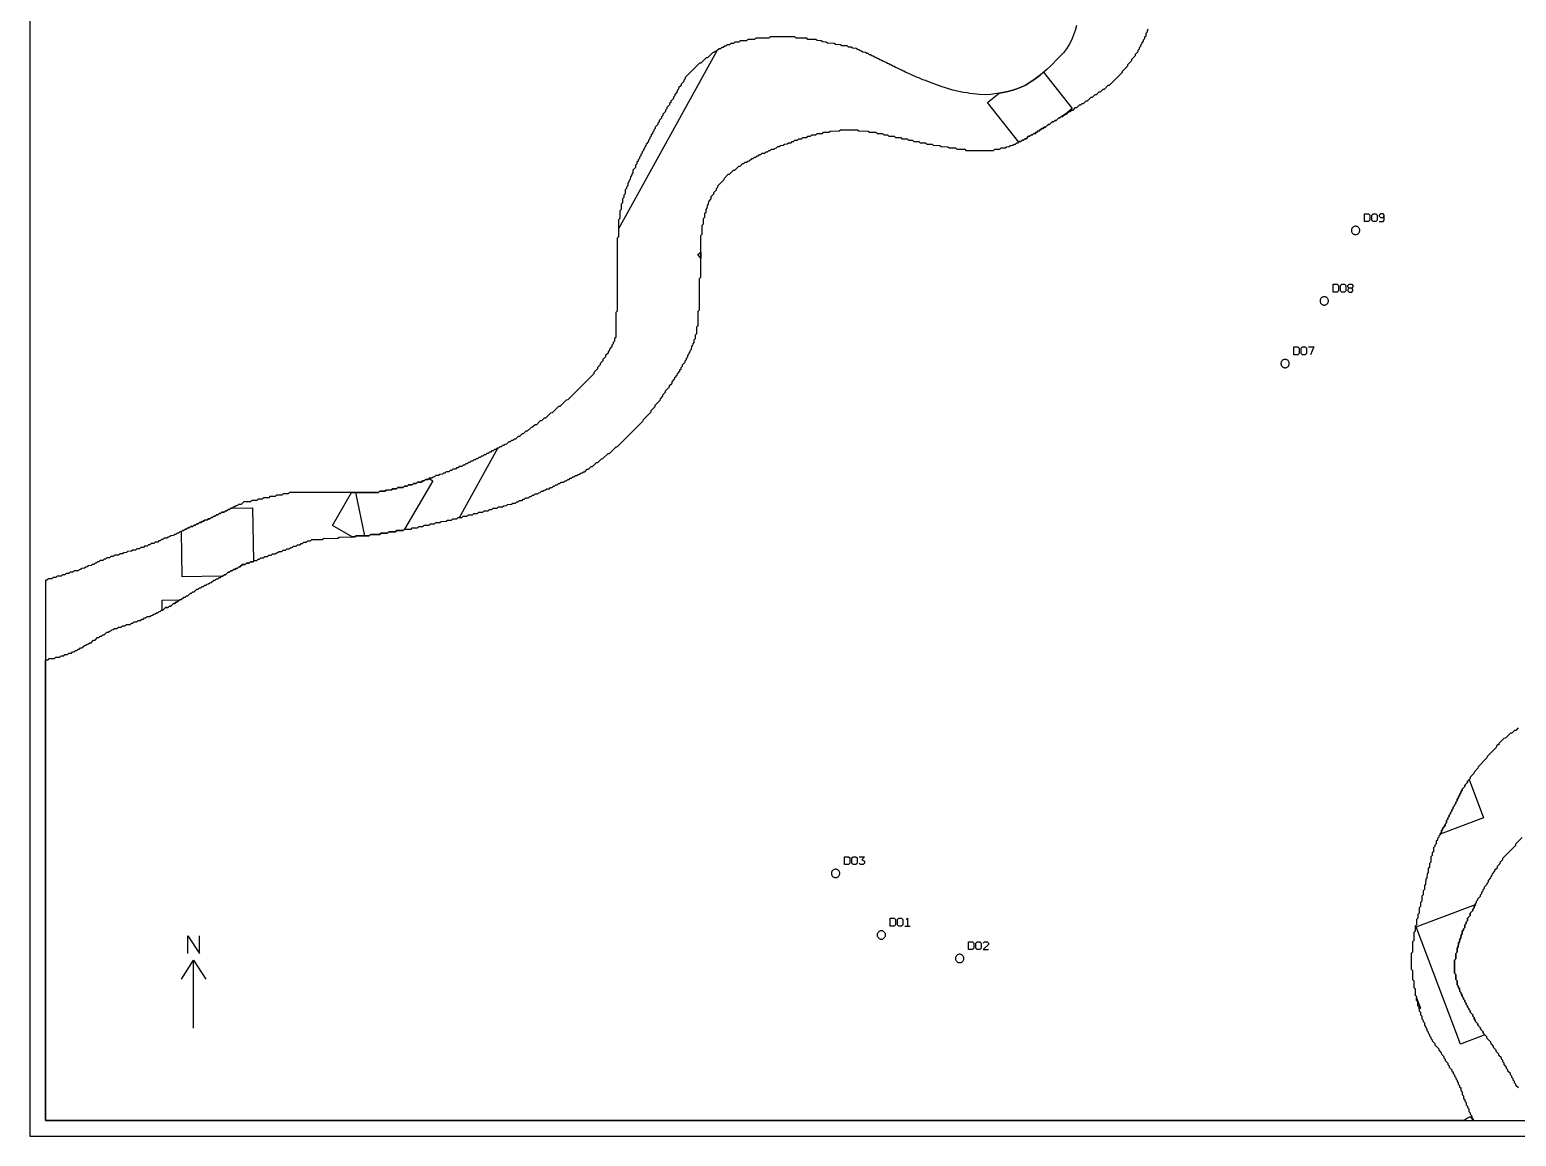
# Model space of a CAD drawing. Header units: millimetres. Extents: x 0 to 1219, y 0 to 1240.
# Drawn here: x 0 to 569, y 0 to 424 of the extents above; entities that cross this region are included whole.
import ezdxf

# ---------------------------------------------------------------- set-up
doc = ezdxf.new("R2010")
doc.units = ezdxf.units.MM
for name, color, linetype in [('CUT_DOWEL_3.2', 2, 'Continuous'), ('CUT_OUTER', 1, 'Continuous'), ('ENGRAVE_BLDG_BOX', 5, 'Continuous'), ('ENGRAVE_BLDG_FOOTPRINT', 8, 'Continuous'), ('ENGRAVE_NEXT', 3, 'Continuous'), ('ENGRAVE_NORTH', 2, 'Continuous'), ('ENGRAVE_SITE_BOUNDARY', 6, 'Continuous'), ('ENGRAVE_TEXT', 2, 'Continuous'), ('SHEET_EDGE', 7, 'Continuous')]:
    doc.layers.add(name, color=color, linetype=linetype)

msp = doc.modelspace()

# ---------------------------------------------------------------- linework, layer by layer
at = {"layer": 'CUT_DOWEL_3.2'}
for points in [[(509.29, 346.95), (509.28, 347.16), (509.24, 347.37), (509.17, 347.56), (509.08, 347.75), (508.96, 347.93), (508.82, 348.08), (508.66, 348.22), (508.49, 348.34), (508.3, 348.43), (508.1, 348.5), (507.9, 348.54), (507.69, 348.55), (507.48, 348.54), (507.28, 348.5), (507.08, 348.43), (506.89, 348.34), (506.72, 348.22), (506.56, 348.08), (506.42, 347.93), (506.3, 347.75), (506.21, 347.56), (506.15, 347.37), (506.1, 347.16), (506.09, 346.95), (506.1, 346.74), (506.15, 346.54), (506.21, 346.34), (506.3, 346.15), (506.42, 345.98), (506.56, 345.82), (506.72, 345.68), (506.89, 345.57), (507.08, 345.47), (507.28, 345.41), (507.48, 345.37), (507.69, 345.35), (507.9, 345.37), (508.1, 345.41), (508.3, 345.47), (508.49, 345.57), (508.66, 345.68), (508.82, 345.82), (508.96, 345.98), (509.08, 346.15), (509.17, 346.34), (509.24, 346.54), (509.28, 346.74), (509.29, 346.95)], [(497.29, 319.95), (497.28, 320.16), (497.24, 320.37), (497.17, 320.56), (497.08, 320.75), (496.96, 320.93), (496.82, 321.08), (496.66, 321.22), (496.49, 321.34), (496.3, 321.43), (496.1, 321.5), (495.9, 321.54), (495.69, 321.55), (495.48, 321.54), (495.28, 321.5), (495.08, 321.43), (494.89, 321.34), (494.72, 321.22), (494.56, 321.08), (494.42, 320.93), (494.3, 320.75), (494.21, 320.56), (494.15, 320.37), (494.1, 320.16), (494.09, 319.95), (494.1, 319.74), (494.15, 319.54), (494.21, 319.34), (494.3, 319.15), (494.42, 318.98), (494.56, 318.82), (494.72, 318.68), (494.89, 318.57), (495.08, 318.47), (495.28, 318.41), (495.48, 318.37), (495.69, 318.35), (495.9, 318.37), (496.1, 318.41), (496.3, 318.47), (496.49, 318.57), (496.66, 318.68), (496.82, 318.82), (496.96, 318.98), (497.08, 319.15), (497.17, 319.34), (497.24, 319.54), (497.28, 319.74), (497.29, 319.95)], [(482.29, 295.95), (482.28, 296.16), (482.24, 296.37), (482.17, 296.56), (482.08, 296.75), (481.96, 296.93), (481.82, 297.08), (481.66, 297.22), (481.49, 297.34), (481.3, 297.43), (481.1, 297.5), (480.9, 297.54), (480.69, 297.55), (480.48, 297.54), (480.28, 297.5), (480.08, 297.43), (479.89, 297.34), (479.72, 297.22), (479.56, 297.08), (479.42, 296.93), (479.3, 296.75), (479.21, 296.56), (479.15, 296.37), (479.1, 296.16), (479.09, 295.95), (479.1, 295.74), (479.15, 295.54), (479.21, 295.34), (479.3, 295.15), (479.42, 294.98), (479.56, 294.82), (479.72, 294.68), (479.89, 294.57), (480.08, 294.47), (480.28, 294.41), (480.48, 294.37), (480.69, 294.35), (480.9, 294.37), (481.1, 294.41), (481.3, 294.47), (481.49, 294.57), (481.66, 294.68), (481.82, 294.82), (481.96, 294.98), (482.08, 295.15), (482.17, 295.34), (482.24, 295.54), (482.28, 295.74), (482.29, 295.95)], [(310.18, 100.69), (310.16, 100.9), (310.12, 101.11), (310.06, 101.31), (309.96, 101.49), (309.85, 101.67), (309.71, 101.83), (309.55, 101.96), (309.38, 102.08), (309.19, 102.17), (308.99, 102.24), (308.79, 102.28), (308.58, 102.29), (308.37, 102.28), (308.16, 102.24), (307.97, 102.17), (307.78, 102.08), (307.6, 101.96), (307.45, 101.83), (307.31, 101.67), (307.19, 101.49), (307.1, 101.31), (307.03, 101.11), (306.99, 100.9), (306.98, 100.69), (306.99, 100.49), (307.03, 100.28), (307.1, 100.08), (307.19, 99.89), (307.31, 99.72), (307.45, 99.56), (307.6, 99.43), (307.78, 99.31), (307.97, 99.22), (308.16, 99.15), (308.37, 99.11), (308.58, 99.09), (308.79, 99.11), (308.99, 99.15), (309.19, 99.22), (309.38, 99.31), (309.55, 99.43), (309.71, 99.56), (309.85, 99.72), (309.96, 99.89), (310.06, 100.08), (310.12, 100.28), (310.16, 100.49), (310.18, 100.69)], [(327.69, 77.1), (327.68, 77.31), (327.64, 77.51), (327.57, 77.71), (327.48, 77.9), (327.36, 78.07), (327.22, 78.23), (327.07, 78.37), (326.89, 78.48), (326.7, 78.58), (326.51, 78.64), (326.3, 78.69), (326.09, 78.7), (325.88, 78.69), (325.68, 78.64), (325.48, 78.58), (325.29, 78.48), (325.12, 78.37), (324.96, 78.23), (324.82, 78.07), (324.71, 77.9), (324.61, 77.71), (324.55, 77.51), (324.5, 77.31), (324.49, 77.1), (324.5, 76.89), (324.55, 76.68), (324.61, 76.49), (324.71, 76.3), (324.82, 76.12), (324.96, 75.97), (325.12, 75.83), (325.29, 75.71), (325.48, 75.62), (325.68, 75.55), (325.88, 75.51), (326.09, 75.5), (326.3, 75.51), (326.51, 75.55), (326.7, 75.62), (326.89, 75.71), (327.07, 75.83), (327.22, 75.97), (327.36, 76.12), (327.48, 76.3), (327.57, 76.49), (327.64, 76.68), (327.68, 76.89), (327.69, 77.1)], [(357.69, 68.1), (357.68, 68.31), (357.64, 68.51), (357.57, 68.71), (357.48, 68.9), (357.36, 69.07), (357.22, 69.23), (357.07, 69.37), (356.89, 69.48), (356.7, 69.58), (356.51, 69.64), (356.3, 69.69), (356.09, 69.7), (355.88, 69.69), (355.68, 69.64), (355.48, 69.58), (355.29, 69.48), (355.12, 69.37), (354.96, 69.23), (354.82, 69.07), (354.71, 68.9), (354.61, 68.71), (354.55, 68.51), (354.5, 68.31), (354.49, 68.1), (354.5, 67.89), (354.55, 67.68), (354.61, 67.49), (354.71, 67.3), (354.82, 67.12), (354.96, 66.97), (355.12, 66.83), (355.29, 66.71), (355.48, 66.62), (355.68, 66.55), (355.88, 66.51), (356.09, 66.5), (356.3, 66.51), (356.51, 66.55), (356.7, 66.62), (356.89, 66.71), (357.07, 66.83), (357.22, 66.97), (357.36, 67.12), (357.48, 67.3), (357.57, 67.49), (357.64, 67.68), (357.68, 67.89), (357.69, 68.1)]]:
    msp.add_lwpolyline(points, close=True, dxfattribs=at)
at = {"layer": 'CUT_OUTER'}
for points in [[(400.83, 425.5), (400.28, 423.5), (399.2, 420.5), (398.22, 418.5), (396.99, 416.5), (395.84, 415), (393.99, 413), (391.02, 410), (389.5, 408.58), (387, 406.54), (384.5, 404.62), (383.5, 403.95), (381.5, 402.76), (380.5, 402.26), (378, 401.21), (376.5, 400.7), (374.5, 400.15), (372, 399.62), (368, 399.01), (366, 398.91), (363.5, 398.99), (362.5, 399.17), (360, 399.38), (359, 399.61), (357.5, 399.81), (353.5, 400.71), (349, 402.08), (347, 402.9), (344.5, 403.67), (343, 404.35), (342, 404.62), (340.5, 405.33), (339.5, 405.59), (336, 407.31), (335.5, 407.49), (335, 407.79), (334.5, 407.96), (334, 408.28), (333.5, 408.44), (333, 408.77), (332.5, 408.92), (332, 409.25), (331.5, 409.41), (331, 409.74), (330.5, 409.89), (330, 410.23), (329.5, 410.37), (329, 410.72), (328.5, 410.85), (328, 411.21), (327.5, 411.34), (327, 411.7), (326.5, 411.82), (326, 412.19), (325.5, 412.31), (325, 412.69), (324.5, 412.79), (324, 413.18), (323.5, 413.28), (323, 413.67), (322.5, 413.76), (322, 414.16), (321.5, 414.25), (321, 414.65), (320.5, 414.73), (320, 415.13), (319, 415.25), (318.5, 415.64), (318, 415.71), (317.5, 416.12), (317, 416.19), (316.5, 416.6), (315, 416.7), (314.5, 417.1), (313.5, 417.18), (313, 417.59), (311, 417.68), (310.5, 418.09), (308.5, 418.17), (308, 418.58), (305.5, 418.67), (305, 419.08), (303.5, 419.15), (303, 419.57), (301.5, 419.64), (301, 420.06), (298, 420.13), (297.5, 420.56), (293.5, 420.61), (293, 421.05), (283.5, 421.04), (283, 420.59), (278, 420.53), (277.5, 420.07), (275, 420.03), (274.5, 419.57), (272, 419.53), (271.5, 419.06), (270, 419.03), (269.5, 418.55), (268.5, 418.53), (268, 418.05), (267, 418.03), (266.5, 417.54), (265.96, 417.5), (265.5, 417.04), (265, 417.03), (264.5, 416.54), (264, 416.53), (263, 415.55), (262.5, 415.53), (262, 415.04), (261.47, 415), (259.5, 413.05), (258.97, 413), (257, 411.05), (256.47, 411), (250.98, 405.5), (250.96, 405), (250.48, 404.5), (250.46, 404), (249.5, 403.03), (249.46, 402.5), (248.48, 401.5), (248.46, 401), (247.97, 400.5), (247.96, 400), (246.98, 399), (246.96, 398.5), (246.47, 398), (246.46, 397.5), (245.48, 396.5), (245.46, 396), (244.97, 395.5), (244.96, 395), (244, 394.04), (243.96, 393.5), (243.47, 393), (243.46, 392.5), (242.48, 391.5), (242.46, 391), (241.97, 390.5), (241.96, 390), (240.98, 389), (240.96, 388.5), (240.47, 388), (240.46, 387.5), (239.48, 386.5), (239.46, 386), (238.98, 385.5), (238.96, 385), (238.48, 384.5), (238.46, 384), (237.97, 383.5), (237.96, 383), (237.47, 382.5), (237.46, 382), (236.97, 381.5), (236.96, 381), (235.98, 380), (235.96, 379.5), (235.48, 379), (235.46, 378.5), (234.98, 378), (234.96, 377.5), (234.48, 377), (234.46, 376.5), (233.98, 376), (233.96, 375.5), (233.48, 375), (233.46, 374.5), (232.98, 374), (232.96, 373.5), (232.5, 373.04), (232.46, 372.5), (231.98, 372), (231.95, 371), (230.98, 370), (230.96, 369), (230.5, 368.54), (230.46, 368), (229.98, 367.5), (229.96, 366.5), (229.5, 366.04), (229.46, 365.5), (228.98, 365), (228.96, 364), (228.5, 363.54), (228.46, 363), (227.98, 362.5), (227.96, 361), (227.48, 360.5), (227.46, 359.5), (226.98, 359), (226.96, 357.5), (226.48, 357), (226.46, 355), (225.98, 354.5), (225.96, 351.5), (225.48, 351), (225.45, 344.5), (224.98, 344), (224.96, 316.5), (224.94, 316), (224.47, 315.5), (224.44, 306.5), (224.41, 306), (223.96, 305.5), (223.91, 304.5), (223.45, 304), (223.42, 303.5), (222.95, 303), (222.92, 302.5), (221.96, 301.5), (221.93, 301), (221.46, 300.5), (221.43, 300), (220.5, 299.06), (220.43, 298.5), (219.46, 297.5), (219.44, 297), (218.46, 296), (218.44, 295.5), (217.46, 294.5), (217.44, 294), (215.96, 292.5), (215.94, 292), (206, 282.05), (205.46, 282), (203, 279.55), (202.47, 279.5), (200, 277.05), (199.47, 277), (197.5, 275.05), (197, 275.03), (196, 274.04), (195.5, 274.02), (194, 272.54), (193.5, 272.52), (192.5, 271.54), (192, 271.52), (190.5, 270.04), (190, 270.02), (189, 269.04), (188.5, 269.02), (187.5, 268.04), (186.97, 268), (186, 267.04), (185.5, 267.03), (185, 266.54), (184.5, 266.52), (184, 266.04), (183.5, 266.02), (182.5, 265.04), (182, 265.02), (181.5, 264.54), (181, 264.52), (180.5, 264.04), (180, 264.02), (179.5, 263.54), (179, 263.52), (178.5, 263.04), (178, 263.02), (177.5, 262.54), (177, 262.52), (176.5, 262.03), (176, 262.02), (175.5, 261.53), (175, 261.52), (174.5, 261.03), (174, 261.02), (173.5, 260.53), (173, 260.52), (172.5, 260.03), (172, 260.02), (171.5, 259.53), (171, 259.52), (170.5, 259.03), (170, 259.02), (169.5, 258.53), (169, 258.52), (168.5, 258.03), (168, 258.02), (167.5, 257.53), (167, 257.52), (166.5, 257.04), (166, 257.02), (165.5, 256.54), (164.5, 256.52), (164, 256.03), (163.46, 256), (163, 255.54), (162, 255.52), (161.5, 255.03), (160.96, 255), (160.5, 254.54), (159.5, 254.52), (159, 254.03), (158.46, 254), (158, 253.54), (157, 253.52), (156.5, 253.03), (155.5, 253.02), (155, 252.53), (154.46, 252.5), (154, 252.04), (153, 252.02), (152.5, 251.53), (151.5, 251.52), (151, 251.03), (150.46, 251), (150, 250.54), (148.5, 250.52), (148, 250.03), (147, 250.02), (146.5, 249.54), (145, 249.52), (144.5, 249.03), (143.5, 249.02), (143, 248.54), (141, 248.52), (140.5, 248.04), (139, 248.02), (138.5, 247.54), (136.5, 247.52), (136, 247.04), (134, 247.02), (133.5, 246.54), (99.5, 246.51), (99, 246.03), (97, 246.01), (96.5, 245.53), (94.5, 245.51), (94, 245.03), (92, 245.01), (91.5, 244.53), (89.5, 244.51), (89, 244.03), (87.5, 244.02), (87, 243.53), (85, 243.51), (84.5, 243.03), (82, 243.01), (81, 242.03), (80, 242.02), (79.5, 241.53), (79, 241.52), (78.5, 241.03), (78, 241.02), (77.5, 240.53), (77, 240.52), (76.5, 240.03), (76, 240.02), (75.5, 239.53), (74.97, 239.5), (74.5, 239.03), (73.5, 239.02), (73, 238.53), (72.5, 238.52), (72, 238.03), (71.5, 238.02), (71, 237.53), (70.5, 237.52), (70, 237.03), (69.5, 237.02), (69, 236.53), (68.46, 236.5), (68, 236.04), (67, 236.02), (66.5, 235.53), (66, 235.52), (65.5, 235.03), (65, 235.02), (64.5, 234.53), (64, 234.52), (63.5, 234.04), (62.96, 234), (62.5, 233.54), (61.5, 233.52), (61, 233.03), (60.5, 233.02), (60, 232.53), (59.5, 232.52), (59, 232.04), (58.5, 232.02), (58, 231.54), (57.5, 231.52), (57, 231.04), (56.5, 231.02), (56, 230.54), (55.46, 230.5), (55, 230.04), (54, 230.02), (53.5, 229.54), (52.96, 229.5), (52.5, 229.04), (51.5, 229.02), (51, 228.54), (50.5, 228.52), (50, 228.04), (49.46, 228), (49, 227.54), (48, 227.52), (47.5, 227.04), (46.5, 227.02), (46, 226.54), (45.46, 226.5), (45, 226.04), (44, 226.02), (43.5, 225.54), (42.5, 225.52), (42, 225.04), (41, 225.02), (40.5, 224.54), (39.5, 224.52), (39, 224.04), (37.5, 224.02), (37, 223.54), (36, 223.52), (35.5, 223.04), (34.5, 223.02), (34, 222.54), (32.5, 222.52), (32, 222.04), (31, 222.02), (30.5, 221.54), (29.5, 221.52), (29, 221.04), (28.46, 221), (28, 220.54), (27, 220.52), (26.5, 220.04), (26, 220.02), (25.5, 219.54), (25, 219.53), (24.5, 219.04), (23.95, 219), (23.5, 218.55), (22.5, 218.52), (22, 218.04), (21.45, 218), (21, 217.55), (20, 217.52), (19.5, 217.04), (18.95, 217), (18.5, 216.55), (17, 216.52), (16.5, 216.05), (15.5, 216.02), (15, 215.55), (14, 215.52), (13.5, 215.05), (12.5, 215.02), (12, 214.55), (10.5, 214.52), (10, 214.04), (9, 214.02), (8.5, 213.54), (7, 213.52), (6.5, 213.04), (6, 213.02), (6, 6), (6, 6), (575.81, 6)], [(570.02, 18.5), (569.04, 19.5), (569.02, 20), (568.53, 20.5), (568.52, 21), (568.03, 21.5), (568.02, 22), (567.53, 22.5), (567.52, 23), (567.03, 23.5), (567.02, 24), (566.04, 25), (566.02, 25.5), (565.53, 26), (565.5, 26.53), (564.54, 27.5), (564.52, 28), (564.03, 28.5), (564.02, 29), (563.53, 29.5), (563.52, 30), (562.53, 31), (562.52, 31.5), (561.54, 32.5), (561.52, 33), (560.54, 34), (560.52, 34.5), (559.54, 35.5), (559.52, 36), (558.04, 37.5), (558, 38.03), (556.54, 39.5), (556.52, 40), (555.54, 41), (555.53, 41.5), (554.54, 42.5), (554.5, 43.04), (553.55, 44), (553.53, 44.5), (553.04, 45), (553.03, 45.5), (552.54, 46), (552.53, 46.5), (551.55, 47.5), (551.53, 48), (551.05, 48.5), (551.03, 49), (550.55, 49.5), (550.53, 50), (550.05, 50.5), (550.03, 51), (549.55, 51.5), (549.53, 52), (549.05, 52.5), (549.03, 53), (548.55, 53.5), (548.53, 54), (548.06, 54.5), (548, 55.06), (547.56, 55.5), (547.53, 56.5), (547.06, 57), (547, 57.57), (546.57, 58), (546.53, 59.5), (546.07, 60), (546.03, 62), (545.57, 62.5), (545.57, 67.5), (546.03, 68), (546.07, 70), (546.53, 70.5), (546.56, 72), (547.03, 72.5), (547.06, 74), (547.53, 74.5), (547.56, 75.5), (548.03, 76), (548.06, 77), (548.53, 77.5), (548.56, 78.5), (549, 78.94), (549.05, 79.5), (549.53, 80), (549.56, 81), (550, 81.44), (550.05, 82), (550.53, 82.5), (550.56, 83.5), (551.53, 84.5), (551.56, 85.5), (552.53, 86.5), (552.55, 87), (553.03, 87.5), (553.05, 88), (553.53, 88.5), (553.55, 89), (554.03, 89.5), (554.05, 90), (554.53, 90.5), (554.55, 91), (555.53, 92), (555.55, 92.5), (556.03, 93), (556.05, 93.5), (556.53, 94), (556.55, 94.5), (557.03, 95), (557.05, 95.5), (558.03, 96.5), (558.05, 97), (558.53, 97.5), (558.55, 98), (559.53, 99), (559.55, 99.5), (560.03, 100), (560.05, 100.5), (561.03, 101.5), (561.05, 102), (562.03, 103), (562.05, 103.5), (563.03, 104.5), (563.06, 105), (564.03, 106), (564.06, 106.5), (569, 111.46), (569.06, 112), (571.5, 114.44)]]:
    msp.add_lwpolyline(points, dxfattribs=at)
at = {"layer": 'ENGRAVE_BLDG_BOX'}
for points in [[(366.72, 395.93), (371.21, 399.5), (372, 399.62), (374.5, 400.15), (376.5, 400.7), (378, 401.21), (380.5, 402.26), (381.5, 402.76), (383.5, 403.95), (384.5, 404.62), (387, 406.54), (388.17, 407.5), (399.19, 393.61), (396.56, 391.52), (396.5, 391.52), (396.28, 391.3), (395.3, 390.53), (395, 390.52), (394.5, 390.03), (394, 390.02), (393, 389.03), (392.5, 389.02), (392, 388.53), (391.5, 388.52), (390.5, 387.53), (389.98, 387.5), (389, 386.53), (388.5, 386.52), (388, 386.03), (387.5, 386.02), (386.5, 385.03), (385.97, 385), (385, 384.04), (384.5, 384.02), (384, 383.53), (383.5, 383.52), (383, 383.03), (382.5, 383.02), (381.5, 382.04), (381, 382.02), (380.5, 381.54), (380, 381.52), (379.5, 381.04), (379, 381.02), (378.74, 380.77), (366.72, 395.93)], [(255.81, 337.67), (256.97, 338.64), (256.97, 336.3), (255.81, 337.67)], [(115.89, 233.95), (123.26, 246.53), (133.5, 246.54), (134, 247.02), (136, 247.04), (136.5, 247.52), (138.5, 247.54), (139, 248.02), (140.5, 248.04), (141, 248.52), (143, 248.54), (143.5, 249.02), (144.5, 249.03), (145, 249.52), (146.5, 249.54), (147, 250.02), (148, 250.03), (148.5, 250.52), (150, 250.54), (150.46, 251), (151, 251.03), (151.5, 251.52), (152.5, 251.53), (152.92, 251.94), (154.39, 251.08), (143.51, 232.51), (143.5, 232.51), (143, 232.03), (140.5, 232.01), (140, 231.53), (137.5, 231.51), (137, 231.03), (134.5, 231.01), (134, 230.53), (130.5, 230.51), (130, 230.03), (125, 230.01), (124.5, 229.53), (123.44, 229.53), (115.89, 233.95)], [(85.35, 240.73), (85.73, 220.26), (85.5, 220.04), (84.5, 220.02), (84, 219.53), (83, 219.52), (82.5, 219.03), (81.5, 219.02), (80.5, 218.04), (80, 218.02), (79.5, 217.53), (79, 217.52), (78.5, 217.03), (78, 217.02), (77.5, 216.53), (77, 216.52), (76.5, 216.03), (76, 216.02), (75, 215.04), (74.5, 215.02), (74, 214.54), (73.5, 214.52), (73.5, 214.52), (58.41, 214.24), (58.09, 231.62), (58.5, 232.02), (59, 232.04), (59.5, 232.52), (60, 232.53), (60.5, 233.02), (61, 233.03), (61.5, 233.52), (62.5, 233.54), (62.96, 234), (63.5, 234.04), (64, 234.52), (64.5, 234.53), (65, 235.02), (65.5, 235.03), (66, 235.52), (66.5, 235.53), (67, 236.02), (68, 236.04), (68.46, 236.5), (69, 236.53), (69.5, 237.02), (70, 237.03), (70.5, 237.52), (71, 237.53), (71.5, 238.02), (72, 238.03), (72.5, 238.52), (73, 238.53), (73.5, 239.02), (74.5, 239.03), (74.97, 239.5), (75.5, 239.53), (76, 240.02), (76.5, 240.03), (77, 240.52), (77.5, 240.53), (77.56, 240.59), (85.35, 240.73)], [(50.68, 205.35), (57.45, 205.48), (56.5, 204.55), (56, 204.53), (55.5, 204.04), (55, 204.03), (54, 203.05), (53.5, 203.03), (53, 202.55), (52, 202.52), (51, 201.55), (50.75, 201.54), (50.68, 205.35)], [(556.73, 122.03), (540.04, 115.71), (540.05, 116), (540.53, 116.5), (540.55, 117), (541.03, 117.5), (541.05, 118), (542.03, 119), (542.04, 119.5), (542.52, 120), (542.55, 121), (543.03, 121.5), (543.05, 122), (543.53, 122.5), (543.55, 123), (544.03, 123.5), (544.05, 124), (544.53, 124.5), (544.55, 125), (545.03, 125.5), (545.05, 126), (545.53, 126.5), (545.55, 127), (546.03, 127.5), (546.05, 128), (546.53, 128.5), (546.55, 129), (547.03, 129.5), (547.05, 130), (547.53, 130.5), (547.56, 131), (548.04, 131.5), (548.06, 132), (548.54, 132.5), (548.56, 133), (549.5, 133.95), (549.56, 134.5), (550.54, 135.5), (550.56, 136), (551.19, 136.65), (556.73, 122.03)], [(547.86, 35.28), (530.86, 80.18), (553.54, 88.77), (553.53, 88.5), (553.05, 88), (553.03, 87.5), (552.55, 87), (552.53, 86.5), (551.56, 85.5), (551.53, 84.5), (550.56, 83.5), (550.53, 82.5), (550.05, 82), (550, 81.44), (549.56, 81), (549.53, 80), (549.05, 79.5), (549, 78.94), (548.56, 78.5), (548.53, 77.5), (548.06, 77), (548.03, 76), (547.56, 75.5), (547.53, 74.5), (547.06, 74), (547.03, 72.5), (546.56, 72), (546.53, 70.5), (546.07, 70), (546.03, 68), (545.57, 67.5), (545.57, 62.5), (546.03, 62), (546.07, 60), (546.53, 59.5), (546.57, 58), (547, 57.57), (547.06, 57), (547.53, 56.5), (547.56, 55.5), (548, 55.06), (548.06, 54.5), (548.53, 54), (548.55, 53.5), (549.03, 53), (549.05, 52.5), (549.53, 52), (549.55, 51.5), (550.03, 51), (550.05, 50.5), (550.53, 50), (550.55, 49.5), (551.03, 49), (551.05, 48.5), (551.53, 48), (551.55, 47.5), (552.53, 46.5), (552.54, 46), (553.03, 45.5), (553.04, 45), (553.53, 44.5), (553.55, 44), (554.5, 43.04), (554.54, 42.5), (555.53, 41.5), (555.54, 41), (556.52, 40), (556.54, 39.5), (557.22, 38.82), (547.86, 35.28)], [(530.71, 53.82), (530.53, 54), (530.53, 54.28), (530.71, 53.82)], [(532.51, 49.05), (532.02, 48.86), (532.02, 49.5), (531.53, 50), (531.52, 51.5), (531.03, 52), (531.02, 52.99), (532.51, 49.05)], [(34.92, 6), (61.05, 6), (61.05, 6), (34.92, 6), (34.92, 6)], [(66.32, 6), (91.54, 6), (91.54, 6), (66.32, 6), (66.32, 6)], [(148.05, 6), (200.78, 6), (200.78, 6), (148.05, 6), (148.05, 6)], [(401.26, 6), (380.12, 6), (380.12, 6), (401.26, 6), (401.26, 6)], [(474.5, 6), (442.27, 6), (442.27, 6), (474.5, 6), (474.5, 6)], [(484.93, 6), (511.72, 6), (511.72, 6), (484.93, 6), (484.93, 6)], [(518.79, 6), (527.36, 6), (527.36, 6), (518.79, 6), (518.79, 6)]]:
    msp.add_lwpolyline(points, close=True, dxfattribs=at)
at = {"layer": 'ENGRAVE_BLDG_FOOTPRINT'}
for points in [[(399.19, 393.61), (396.56, 391.52), (396.5, 391.52), (396.28, 391.3), (395.3, 390.53), (395, 390.52), (394.5, 390.03), (394, 390.02), (393, 389.03), (392.5, 389.02), (392, 388.53), (391.5, 388.52), (390.5, 387.53), (389.98, 387.5), (389, 386.53), (388.5, 386.52), (388, 386.03), (387.5, 386.02), (386.5, 385.03), (385.97, 385), (385, 384.04), (384.5, 384.02), (384, 383.53), (383.5, 383.52), (383, 383.03), (382.5, 383.02), (381.5, 382.04), (381, 382.02), (380.5, 381.54), (380, 381.52), (379.5, 381.04), (379, 381.02), (378.74, 380.77), (366.72, 395.93), (371.21, 399.5), (372, 399.62), (374.5, 400.15), (376.5, 400.7), (378, 401.21), (380.5, 402.26), (381.5, 402.76), (383.5, 403.95), (384.5, 404.62), (387, 406.54), (388.17, 407.5), (399.19, 393.61)], [(255.81, 337.67), (256.97, 338.64), (256.97, 336.3), (255.81, 337.67)], [(154.39, 251.08), (143.51, 232.51), (143.5, 232.51), (143, 232.03), (140.5, 232.01), (140, 231.53), (137.5, 231.51), (137, 231.03), (134.5, 231.01), (134, 230.53), (130.5, 230.51), (130, 230.03), (128.37, 230.03), (124.88, 246.53), (133.5, 246.54), (134, 247.02), (136, 247.04), (136.5, 247.52), (138.5, 247.54), (139, 248.02), (140.5, 248.04), (141, 248.52), (143, 248.54), (143.5, 249.02), (144.5, 249.03), (145, 249.52), (146.5, 249.54), (147, 250.02), (148, 250.03), (148.5, 250.52), (150, 250.54), (150.46, 251), (151, 251.03), (151.5, 251.52), (152.5, 251.53), (152.92, 251.94), (154.39, 251.08)], [(85.35, 240.73), (85.73, 220.26), (85.5, 220.04), (84.5, 220.02), (84, 219.53), (83, 219.52), (82.5, 219.03), (81.5, 219.02), (80.5, 218.04), (80, 218.02), (79.5, 217.53), (79, 217.52), (78.5, 217.03), (78, 217.02), (77.5, 216.53), (77, 216.52), (76.5, 216.03), (76, 216.02), (75, 215.04), (74.5, 215.02), (74, 214.54), (73.5, 214.52), (73.5, 214.52), (58.41, 214.24), (58.09, 231.62), (58.5, 232.02), (59, 232.04), (59.5, 232.52), (60, 232.53), (60.5, 233.02), (61, 233.03), (61.5, 233.52), (62.5, 233.54), (62.96, 234), (63.5, 234.04), (64, 234.52), (64.5, 234.53), (65, 235.02), (65.5, 235.03), (66, 235.52), (66.5, 235.53), (67, 236.02), (68, 236.04), (68.46, 236.5), (69, 236.53), (69.5, 237.02), (70, 237.03), (70.5, 237.52), (71, 237.53), (71.5, 238.02), (72, 238.03), (72.5, 238.52), (73, 238.53), (73.5, 239.02), (74.5, 239.03), (74.97, 239.5), (75.5, 239.53), (76, 240.02), (76.5, 240.03), (77, 240.52), (77.5, 240.53), (77.56, 240.59), (85.35, 240.73)], [(50.68, 205.35), (57.45, 205.48), (56.5, 204.55), (56, 204.53), (55.5, 204.04), (55, 204.03), (54, 203.05), (53.5, 203.03), (53, 202.55), (52, 202.52), (51, 201.55), (50.75, 201.54), (50.68, 205.35)], [(556.73, 122.03), (540.04, 115.71), (540.05, 116), (540.53, 116.5), (540.55, 117), (541.03, 117.5), (541.05, 118), (542.03, 119), (542.04, 119.5), (542.52, 120), (542.55, 121), (543.03, 121.5), (543.05, 122), (543.53, 122.5), (543.55, 123), (544.03, 123.5), (544.05, 124), (544.53, 124.5), (544.55, 125), (545.03, 125.5), (545.05, 126), (545.53, 126.5), (545.55, 127), (546.03, 127.5), (546.05, 128), (546.53, 128.5), (546.55, 129), (547.03, 129.5), (547.05, 130), (547.53, 130.5), (547.56, 131), (548.04, 131.5), (548.06, 132), (548.54, 132.5), (548.56, 133), (549.5, 133.95), (549.56, 134.5), (550.54, 135.5), (550.56, 136), (551.19, 136.65), (556.73, 122.03)], [(553.54, 88.77), (553.53, 88.5), (553.05, 88), (553.03, 87.5), (552.55, 87), (552.53, 86.5), (551.56, 85.5), (551.53, 84.5), (550.56, 83.5), (550.53, 82.5), (550.05, 82), (550, 81.44), (549.56, 81), (549.53, 80), (549.05, 79.5), (549, 78.94), (548.56, 78.5), (548.53, 77.5), (548.06, 77), (548.03, 76), (547.56, 75.5), (547.53, 74.5), (547.06, 74), (547.03, 72.5), (546.56, 72), (546.53, 70.5), (546.07, 70), (546.03, 68), (545.57, 67.5), (545.57, 62.5), (546.03, 62), (546.07, 60), (546.53, 59.5), (546.57, 58), (547, 57.57), (547.06, 57), (547.53, 56.5), (547.56, 55.5), (548, 55.06), (548.06, 54.5), (548.53, 54), (548.55, 53.5), (549.03, 53), (549.05, 52.5), (549.53, 52), (549.55, 51.5), (550.03, 51), (550.05, 50.5), (550.53, 50), (550.55, 49.5), (551.03, 49), (551.05, 48.5), (551.53, 48), (551.55, 47.5), (552.53, 46.5), (552.54, 46), (553.03, 45.5), (553.04, 45), (553.53, 44.5), (553.55, 44), (554.5, 43.04), (554.54, 42.5), (555.53, 41.5), (555.54, 41), (556.52, 40), (556.54, 39.5), (557.22, 38.82), (547.86, 35.28), (530.86, 80.18), (553.54, 88.77)], [(530.71, 53.82), (530.53, 54), (530.53, 54.28), (530.71, 53.82)], [(532.51, 49.05), (532.02, 48.86), (532.02, 49.5), (531.53, 50), (531.52, 51.5), (531.03, 52), (531.02, 52.99), (532.51, 49.05)], [(61.05, 6), (34.92, 6), (34.92, 6), (61.05, 6), (61.05, 6)], [(91.54, 6), (66.32, 6), (66.32, 6), (91.54, 6), (91.54, 6)], [(200.78, 6), (148.05, 6), (148.05, 6), (200.78, 6), (200.78, 6)], [(380.12, 6), (401.26, 6), (401.26, 6), (380.12, 6), (380.12, 6)], [(442.27, 6), (474.5, 6), (474.5, 6), (442.27, 6), (442.27, 6)], [(511.72, 6), (484.93, 6), (484.93, 6), (511.72, 6), (511.72, 6)], [(527.36, 6), (518.79, 6), (518.79, 6), (527.36, 6), (527.36, 6)]]:
    msp.add_lwpolyline(points, close=True, dxfattribs=at)
at = {"layer": 'ENGRAVE_NEXT'}
msp.add_lwpolyline([(570, 156.42), (569, 155.45), (568.5, 155.42), (567.5, 154.45), (567, 154.41), (565.06, 152.5), (564.5, 152.41), (562.58, 150.5), (562.5, 149.95), (562, 149.9), (561.6, 149.5), (561.5, 148.94), (558.07, 145.5), (558, 144.95), (554.57, 141.5), (554.54, 141), (553.07, 139.5), (553, 138.95), (551.57, 137.5), (551.54, 137), (550.56, 136), (550.54, 135.5), (549.56, 134.5), (549.5, 133.95), (548.56, 133), (548.54, 132.5), (548.06, 132), (548.04, 131.5), (547.56, 131), (547.53, 130.5), (547.05, 130), (547.03, 129.5), (546.55, 129), (546.53, 128.5), (546.05, 128), (546.03, 127.5), (545.55, 127), (545.53, 126.5), (545.05, 126), (545.03, 125.5), (544.55, 125), (544.53, 124.5), (544.05, 124), (544.03, 123.5), (543.55, 123), (543.53, 122.5), (543.05, 122), (543.03, 121.5), (542.55, 121), (542.52, 120), (542.04, 119.5), (542.03, 119), (541.05, 118), (541.03, 117.5), (540.55, 117), (540.53, 116.5), (540.05, 116), (540.03, 115.5), (539.55, 115), (539.53, 114.5), (539.05, 114), (539, 113.45), (538.55, 113), (538.53, 112), (538.05, 111.5), (538, 110.95), (537.55, 110.5), (537.52, 109), (537.05, 108.5), (537.02, 107.5), (536.55, 107), (536.52, 105), (536.04, 104.5), (536.02, 103), (535.54, 102.5), (535.52, 101), (535.04, 100.5), (535.02, 99), (534.54, 98.5), (534.52, 96.5), (534.04, 96), (534.02, 94.5), (533.54, 94), (533.52, 92.5), (533.04, 92), (533.02, 90), (532.53, 89.5), (532.52, 88), (532.03, 87.5), (532.02, 85.5), (531.53, 85), (531.52, 83.5), (531.03, 83), (531.02, 81), (530.53, 80.5), (530.52, 78.5), (530.03, 78), (530.02, 75), (529.53, 74.5), (529.52, 70.5), (529.03, 70), (529.03, 64), (529.52, 63.5), (529.53, 60), (530.02, 59.5), (530.03, 57), (530.52, 56.5), (530.53, 54), (531.02, 53.5), (531.03, 52), (531.52, 51.5), (531.53, 50), (532.02, 49.5), (532.03, 48), (532.52, 47.5), (532.53, 46.5), (533.02, 46), (533.04, 45), (533.5, 44.54), (533.53, 44), (534.02, 43.5), (534.04, 42.5), (534.5, 42.04), (534.53, 41.5), (535.02, 41), (535.03, 40.5), (535.52, 40), (535.53, 39.5), (536.02, 39), (536.03, 38.5), (536.52, 38), (536.53, 37.5), (537.02, 37), (537.04, 36.5), (538.02, 35.5), (538.03, 35), (539.52, 33.5), (539.53, 33), (540.52, 32), (540.53, 31.5), (541.52, 30.5), (541.53, 30), (542.02, 29.5), (542.03, 29), (543.02, 28), (543.03, 27.5), (543.52, 27), (543.53, 26.5), (544.52, 25.5), (544.53, 25), (545.02, 24.5), (545.03, 24), (545.52, 23.5), (545.53, 23), (546.02, 22.5), (546.03, 22), (546.52, 21.5), (546.53, 21), (547.02, 20.5), (547.03, 20), (547.52, 19.5), (547.53, 19), (548.01, 18.5), (548.03, 17.5), (548.52, 17), (548.53, 16), (549.02, 15.5), (549.03, 14.5), (549.5, 14.03), (549.53, 13.5), (550.02, 13), (550.03, 12), (550.5, 11.53), (550.53, 11), (551.01, 10.5), (551.03, 9.5), (551.5, 9.03), (551.52, 8.5), (552.01, 8), (552.02, 7.5), (552.51, 7), (552.52, 6.5), (553.01, 6), (552.46, 6), (552.4, 6.5), (551.5, 7.39), (551, 7.23), (550.5, 6.95), (549.23, 6), (6, 6), (6, 182.52), (7, 182.54), (7.5, 183.02), (9.5, 183.05), (10, 183.53), (11.5, 183.55), (12, 184.03), (13, 184.05), (13.5, 184.53), (14.5, 184.55), (15, 185.03), (16, 185.06), (16.44, 185.5), (17, 185.55), (17.5, 186.03), (18, 186.05), (18.5, 186.53), (19, 186.55), (19.5, 187.03), (20, 187.05), (21, 188.03), (21.5, 188.05), (22, 188.53), (22.5, 188.55), (23, 189.03), (23.5, 189.05), (24.46, 190), (25, 190.05), (26, 191.03), (26.5, 191.04), (27, 191.53), (27.5, 191.54), (28, 192.03), (28.5, 192.05), (29.5, 193.02), (30, 193.04), (30.5, 193.52), (31, 193.54), (31.5, 194.02), (32, 194.04), (32.5, 194.52), (33.5, 194.54), (34, 195.02), (35, 195.04), (35.5, 195.52), (36.5, 195.54), (37, 196.02), (38.5, 196.05), (38.95, 196.5), (39.5, 196.54), (40, 197.02), (41, 197.05), (41.5, 197.53), (42.5, 197.55), (42.95, 198), (43.5, 198.05), (44, 198.53), (44.5, 198.54), (45, 199.02), (46, 199.05), (46.45, 199.5), (47, 199.55), (47.5, 200.03), (48, 200.05), (48.5, 200.53), (49, 200.54), (49.5, 201.03), (50, 201.04), (50.5, 201.53), (51, 201.55), (52, 202.52), (53, 202.55), (53.5, 203.03), (54, 203.05), (55, 204.03), (55.5, 204.04), (56, 204.53), (56.5, 204.55), (57.5, 205.53), (58, 205.54), (59, 206.52), (59.5, 206.54), (60, 207.03), (60.5, 207.04), (61.5, 208.02), (62, 208.04), (62.5, 208.52), (63, 208.54), (64, 209.52), (64.5, 209.54), (65, 210.02), (65.5, 210.04), (66, 210.52), (66.5, 210.54), (67, 211.02), (67.5, 211.04), (68, 211.52), (68.5, 211.54), (69, 212.02), (69.5, 212.04), (70.5, 213.02), (71, 213.03), (71.5, 213.52), (72, 213.54), (72.5, 214.02), (73, 214.04), (73.5, 214.52), (74, 214.54), (74.5, 215.02), (75, 215.04), (76, 216.02), (76.5, 216.03), (77, 216.52), (77.5, 216.53), (78, 217.02), (78.5, 217.03), (79, 217.52), (79.5, 217.53), (80, 218.02), (80.5, 218.04), (81.5, 219.02), (82.5, 219.03), (83, 219.52), (84, 219.53), (84.5, 220.02), (85.5, 220.04), (86, 220.52), (87, 220.54), (87.46, 221), (88, 221.03), (88.5, 221.52), (89.5, 221.54), (90, 222.02), (91, 222.04), (91.5, 222.52), (92.5, 222.54), (93, 223.02), (94, 223.04), (94.46, 223.5), (95, 223.53), (95.5, 224.02), (96.5, 224.03), (97, 224.52), (98, 224.53), (98.5, 225.02), (99.5, 225.04), (99.97, 225.5), (100.5, 225.53), (101, 226.02), (102, 226.03), (102.5, 226.52), (103.5, 226.53), (103.97, 227), (104.5, 227.03), (105, 227.52), (106, 227.53), (106.5, 228.02), (107.5, 228.03), (108, 228.51), (112, 228.53), (112.5, 229.01), (118, 229.03), (118.5, 229.51), (124.5, 229.53), (125, 230.01), (130, 230.03), (130.5, 230.51), (134, 230.53), (134.5, 231.01), (137, 231.03), (137.5, 231.51), (140, 231.53), (140.5, 232.01), (143, 232.03), (143.5, 232.51), (146, 232.53), (146.5, 233.02), (148.5, 233.03), (149, 233.52), (150.5, 233.53), (151, 234.01), (153, 234.03), (153.5, 234.52), (155, 234.53), (155.5, 235.02), (157, 235.03), (157.5, 235.52), (159.5, 235.53), (160, 236.02), (161.5, 236.03), (162, 236.52), (163.5, 236.53), (164, 237.02), (165.5, 237.03), (166, 237.52), (167.5, 237.53), (168, 238.02), (169.5, 238.03), (170, 238.52), (171.5, 238.53), (172, 239.02), (173.5, 239.04), (174, 239.52), (175.5, 239.54), (176, 240.02), (177, 240.03), (177.5, 240.52), (179, 240.54), (179.5, 241.02), (181, 241.04), (181.5, 241.52), (182.5, 241.54), (183, 242.02), (184.5, 242.04), (185, 242.52), (186, 242.54), (186.46, 243), (187, 243.04), (187.5, 243.52), (188.5, 243.54), (188.96, 244), (189.5, 244.04), (190, 244.52), (191, 244.54), (191.46, 245), (192, 245.04), (192.5, 245.52), (193, 245.54), (193.5, 246.02), (194.5, 246.04), (194.96, 246.5), (195.5, 246.54), (196, 247.02), (196.5, 247.04), (197, 247.52), (197.5, 247.54), (198, 248.02), (199, 248.04), (199.46, 248.5), (200, 248.54), (200.5, 249.03), (201, 249.04), (201.5, 249.53), (202, 249.54), (202.5, 250.02), (203, 250.04), (203.5, 250.52), (204.5, 250.55), (205, 251.03), (205.5, 251.04), (206, 251.53), (206.5, 251.54), (207, 252.03), (207.5, 252.04), (208, 252.53), (208.5, 252.54), (209, 253.03), (209.5, 253.05), (210, 253.53), (210.5, 253.55), (211, 254.03), (211.5, 254.05), (212, 254.53), (212.5, 254.55), (213.46, 255.5), (214, 255.55), (215, 256.53), (215.5, 256.55), (217, 258.03), (217.5, 258.05), (219, 259.53), (219.5, 259.55), (221.46, 261.5), (222, 261.55), (224.5, 264.03), (225, 264.05), (234.95, 274), (234.97, 274.5), (237.95, 277.5), (237.97, 278), (239.45, 279.5), (239.5, 280.04), (241.45, 282), (241.47, 282.5), (242.45, 283.5), (242.47, 284), (243.45, 285), (243.47, 285.5), (244.94, 287), (244.97, 287.5), (245.95, 288.5), (245.97, 289), (246.94, 290), (246.97, 290.5), (247.94, 291.5), (248, 292.05), (248.94, 293), (248.96, 293.5), (249.44, 294), (249.47, 294.5), (249.95, 295), (249.97, 295.5), (250.94, 296.5), (250.96, 297), (251.44, 297.5), (251.46, 298), (251.94, 298.5), (251.96, 299), (252.44, 299.5), (252.46, 300), (252.94, 300.5), (253, 301.07), (253.43, 301.5), (253.47, 302.5), (253.94, 303), (254, 303.57), (254.43, 304), (254.46, 305), (254.93, 305.5), (254.96, 307), (255.43, 307.5), (255.47, 310), (255.93, 310.5), (255.97, 316), (256.44, 316.5), (256.45, 317), (256.47, 328.5), (256.94, 329), (256.96, 329.5), (256.98, 345), (257.45, 345.5), (257.48, 349), (257.96, 349.5), (257.98, 351.5), (258.46, 352), (258.48, 353.5), (258.96, 354), (258.98, 355), (259.46, 355.5), (259.48, 356.5), (259.96, 357), (259.98, 358), (260.96, 359), (260.98, 360), (261.96, 361), (262, 361.53), (262.96, 362.5), (262.97, 363), (263.46, 363.5), (263.5, 364.03), (265.96, 366.5), (265.98, 367), (267.5, 368.53), (268, 368.55), (269.46, 370), (270, 370.05), (271.5, 371.53), (272, 371.55), (273, 372.53), (273.5, 372.55), (274, 373.03), (274.5, 373.05), (275, 373.53), (275.5, 373.55), (276.5, 374.53), (277, 374.55), (277.5, 375.03), (278, 375.05), (278.5, 375.53), (279, 375.55), (279.45, 376), (280, 376.05), (280.5, 376.53), (281.5, 376.56), (281.94, 377), (282.5, 377.05), (283, 377.53), (283.5, 377.55), (284, 378.03), (285, 378.06), (285.44, 378.5), (286, 378.55), (286.5, 379.03), (287, 379.05), (287.5, 379.53), (288.5, 379.55), (289, 380.03), (290, 380.06), (290.5, 380.53), (291.5, 380.56), (291.94, 381), (292.5, 381.05), (293, 381.53), (294, 381.55), (294.5, 382.03), (295.5, 382.05), (296, 382.53), (297.5, 382.55), (298, 383.03), (299, 383.05), (299.5, 383.53), (301, 383.55), (301.5, 384.02), (303.5, 384.05), (304, 384.52), (306, 384.55), (306.5, 385.02), (310, 385.05), (310.5, 385.52), (317, 385.52), (317.5, 385.04), (321, 385.02), (321.5, 384.54), (324, 384.52), (324.5, 384.04), (326.5, 384.02), (327, 383.54), (328.5, 383.52), (329, 383.04), (331, 383.02), (331.5, 382.54), (333.5, 382.52), (334, 382.04), (336, 382.02), (336.5, 381.54), (338, 381.52), (338.5, 381.04), (340.5, 381.02), (341, 380.54), (343, 380.52), (343.5, 380.04), (345.5, 380.02), (346, 379.54), (348.5, 379.52), (349, 379.04), (351.5, 379.02), (352, 378.54), (354.5, 378.52), (355, 378.04), (358, 378.02), (358.5, 377.54), (369, 377.55), (369.5, 378.02), (371.5, 378.05), (372, 378.52), (373.5, 378.55), (374, 379.02), (375, 379.04), (375.5, 379.52), (376.5, 379.54), (376.96, 380), (377.5, 380.04), (378, 380.52), (378.5, 380.54), (379, 381.02), (379.5, 381.04), (380, 381.52), (380.5, 381.54), (381, 382.02), (381.5, 382.04), (382.5, 383.02), (383, 383.03), (383.5, 383.52), (384, 383.53), (384.5, 384.02), (385, 384.04), (385.97, 385), (386.5, 385.03), (387.5, 386.02), (388, 386.03), (388.5, 386.52), (389, 386.53), (389.98, 387.5), (390.5, 387.53), (391.5, 388.52), (392, 388.53), (392.5, 389.02), (393, 389.03), (394, 390.02), (394.5, 390.03), (395, 390.52), (395.5, 390.53), (396.5, 391.52), (397, 391.53), (398, 392.52), (398.5, 392.53), (399, 393.02), (399.5, 393.03), (400.47, 394), (401, 394.03), (402, 395.02), (402.5, 395.03), (403, 395.52), (403.5, 395.54), (404.5, 396.52), (405, 396.54), (406.5, 398.02), (407, 398.04), (408, 399.02), (408.5, 399.04), (409.5, 400.02), (410, 400.04), (411, 401.02), (411.5, 401.04), (413, 402.53), (413.5, 402.55), (418.45, 407.5), (418.47, 408), (420.45, 410), (420.47, 410.5), (421.95, 412), (421.97, 412.5), (423.45, 414), (423.47, 414.5), (424.44, 415.5), (424.47, 416), (424.95, 416.5), (424.97, 417), (425.45, 417.5), (425.47, 418), (425.95, 418.5), (425.97, 419), (426.45, 419.5), (426.47, 420), (426.95, 420.5), (427, 421.06), (427.44, 421.5), (427.47, 422.5), (427.95, 423), (428, 423.56), (428.44, 424)], dxfattribs=at)
at = {"layer": 'ENGRAVE_NORTH'}
for points in [[(60.51, 70.05), (60.51, 76.81), (65.01, 70.05), (65.01, 76.81)], [(58.08, 60.17), (62.76, 67.45), (67.44, 60.17)], [(62.76, 41.45), (62.76, 67.45)]]:
    msp.add_lwpolyline(points, dxfattribs=at)
at = {"layer": 'ENGRAVE_SITE_BOUNDARY'}
for points in [[(225.47, 347.4), (263.07, 415.62)], [(164.62, 237.02), (179.23, 263.53)]]:
    msp.add_lwpolyline(points, dxfattribs=at)
at = {"layer": 'ENGRAVE_TEXT'}
for points in [[(511.09, 350.35), (511.09, 353.35), (512.59, 353.35), (513.09, 352.85), (513.09, 350.85), (512.59, 350.35), (511.09, 350.35)], [(513.89, 350.85), (513.89, 352.85), (514.39, 353.35), (515.39, 353.35), (515.89, 352.85), (515.89, 350.85), (515.39, 350.35), (514.39, 350.35), (513.89, 350.85)], [(516.69, 350.35), (518.19, 350.35), (518.69, 350.85), (518.69, 352.85), (518.19, 353.35), (517.19, 353.35), (516.69, 352.85), (516.69, 352.35), (517.19, 351.85), (518.19, 351.85), (518.69, 352.35)], [(499.09, 323.35), (499.09, 326.35), (500.59, 326.35), (501.09, 325.85), (501.09, 323.85), (500.59, 323.35), (499.09, 323.35)], [(501.89, 323.85), (501.89, 325.85), (502.39, 326.35), (503.39, 326.35), (503.89, 325.85), (503.89, 323.85), (503.39, 323.35), (502.39, 323.35), (501.89, 323.85)], [(505.19, 324.85), (504.69, 325.35), (504.69, 325.85), (505.19, 326.35), (506.19, 326.35), (506.69, 325.85), (506.69, 325.35), (506.19, 324.85), (505.19, 324.85), (504.69, 324.35), (504.69, 323.85), (505.19, 323.35), (506.19, 323.35), (506.69, 323.85), (506.69, 324.35), (506.19, 324.85)], [(484.09, 299.35), (484.09, 302.35), (485.59, 302.35), (486.09, 301.85), (486.09, 299.85), (485.59, 299.35), (484.09, 299.35)], [(486.89, 299.85), (486.89, 301.85), (487.39, 302.35), (488.39, 302.35), (488.89, 301.85), (488.89, 299.85), (488.39, 299.35), (487.39, 299.35), (486.89, 299.85)], [(489.69, 302.35), (491.69, 302.35), (490.44, 299.35)], [(311.98, 104.09), (311.98, 107.09), (313.48, 107.09), (313.98, 106.59), (313.98, 104.59), (313.48, 104.09), (311.98, 104.09)], [(314.78, 104.59), (314.78, 106.59), (315.28, 107.09), (316.28, 107.09), (316.78, 106.59), (316.78, 104.59), (316.28, 104.09), (315.28, 104.09), (314.78, 104.59)], [(317.58, 107.09), (319.58, 107.09), (318.58, 105.84), (319.58, 105.34), (319.58, 104.59), (319.08, 104.09), (318.08, 104.09), (317.58, 104.59)], [(329.49, 80.5), (329.49, 83.5), (330.99, 83.5), (331.49, 83), (331.49, 81), (330.99, 80.5), (329.49, 80.5)], [(332.29, 81), (332.29, 83), (332.79, 83.5), (333.79, 83.5), (334.29, 83), (334.29, 81), (333.79, 80.5), (332.79, 80.5), (332.29, 81)], [(335.09, 80.5), (337.09, 80.5)], [(335.59, 83), (336.09, 83.5), (336.09, 80.5)], [(359.49, 71.5), (359.49, 74.5), (360.99, 74.5), (361.49, 74), (361.49, 72), (360.99, 71.5), (359.49, 71.5)], [(362.29, 72), (362.29, 74), (362.79, 74.5), (363.79, 74.5), (364.29, 74), (364.29, 72), (363.79, 71.5), (362.79, 71.5), (362.29, 72)], [(365.09, 74), (365.59, 74.5), (366.59, 74.5), (367.09, 74), (367.09, 73.5), (365.09, 71.5), (367.09, 71.5)]]:
    msp.add_lwpolyline(points, dxfattribs=at)
at = {"layer": 'SHEET_EDGE'}
msp.add_lwpolyline([(0, 0), (1219.2, 0), (1219.2, 1219.2), (0, 1219.2)], close=True, dxfattribs=at)

doc.saveas('drawing.dxf')
